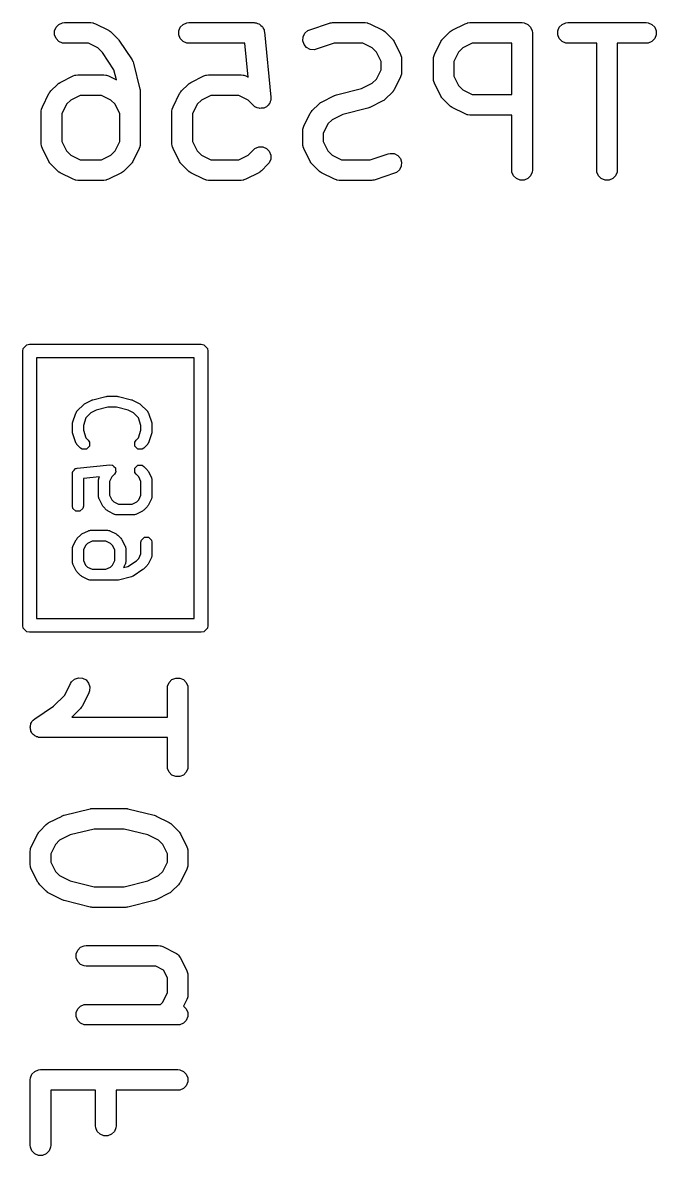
# Model space of a CAD drawing. Extents: x 2.01 to 5.6, y -4.28 to -1.65.
# Drawn here: x 4.127 to 4.3088, y -2.5301 to -2.2049 of the extents above; entities that cross this region are included whole.
import ezdxf

# ---------------------------------------------------------------- set-up
doc = ezdxf.new("R2010")
doc.units = 0
doc.header["$MEASUREMENT"] = 0
doc.layers.add('BLACK', color=7, linetype='CONTINUOUS')

msp = doc.modelspace()

# ---------------------------------------------------------------- linework, layer by layer
at = {"layer": 'BLACK', "linetype": 'CONTINUOUS'}
for p, q in [((4.13612, -2.20729), (4.13656, -2.20623)), ((4.13612, -2.20844), (4.13612, -2.20729)), ((4.13656, -2.20623), (4.13737, -2.20541)), ((4.13737, -2.20541), (4.13844, -2.20497)), ((4.13844, -2.20497), (4.13901, -2.20491)), ((4.13901, -2.20491), (4.14651, -2.20491)), ((4.14651, -2.20491), (4.14709, -2.20497)), ((4.14709, -2.20497), (4.14719, -2.20501)), ((4.14719, -2.20501), (4.14729, -2.20502)), ((4.14729, -2.20502), (4.14783, -2.20523)), ((4.14783, -2.20523), (4.15158, -2.2071)), ((4.15158, -2.2071), (4.15183, -2.20726)), ((4.15183, -2.20726), (4.1519, -2.20729)), ((4.1519, -2.20729), (4.15198, -2.20735)), ((4.15198, -2.20735), (4.15207, -2.20741)), ((4.15207, -2.20741), (4.15212, -2.20747)), ((4.15212, -2.20747), (4.15235, -2.20765)), ((4.15235, -2.20765), (4.15423, -2.20953)), ((4.17174, -2.20729), (4.17218, -2.20623)), ((4.17174, -2.20844), (4.17174, -2.20729)), ((4.17218, -2.20623), (4.17299, -2.20541)), ((4.17299, -2.20541), (4.17406, -2.20497)), ((4.17406, -2.20497), (4.17463, -2.20491)), ((4.17463, -2.20491), (4.19338, -2.20491)), ((4.19338, -2.20491), (4.1936, -2.20494)), ((4.1936, -2.20494), (4.19367, -2.20493)), ((4.19367, -2.20493), (4.19374, -2.20495)), ((4.19374, -2.20495), (4.19396, -2.20497)), ((4.19396, -2.20497), (4.19436, -2.20514)), ((4.19436, -2.20514), (4.19477, -2.20526)), ((4.19477, -2.20526), (4.19489, -2.20535)), ((4.19489, -2.20535), (4.19502, -2.20541)), ((4.19502, -2.20541), (4.19533, -2.20572)), ((4.19533, -2.20572), (4.19566, -2.20599)), ((4.19566, -2.20599), (4.19573, -2.20612)), ((4.19573, -2.20612), (4.19584, -2.20623)), ((4.19584, -2.20623), (4.196, -2.20663)), ((4.196, -2.20663), (4.19621, -2.20701)), ((4.19621, -2.20701), (4.19625, -2.20722)), ((4.19625, -2.20722), (4.19628, -2.20729)), ((4.19628, -2.20729), (4.19628, -2.20736)), ((4.19628, -2.20736), (4.19632, -2.20757)), ((4.19632, -2.20757), (4.19819, -2.22632)), ((4.20792, -2.20793), (4.20879, -2.20718)), ((4.20879, -2.20718), (4.20932, -2.20694)), ((4.20932, -2.20694), (4.21495, -2.20507)), ((4.21495, -2.20507), (4.21523, -2.205)), ((4.21523, -2.205), (4.2153, -2.20497)), ((4.2153, -2.20497), (4.21541, -2.20496)), ((4.21541, -2.20496), (4.21551, -2.20494)), ((4.21551, -2.20494), (4.21559, -2.20494)), ((4.21559, -2.20494), (4.21588, -2.20491)), ((4.21588, -2.20491), (4.22525, -2.20491)), ((4.22525, -2.20491), (4.22583, -2.20497)), ((4.22583, -2.20497), (4.22593, -2.20501)), ((4.22593, -2.20501), (4.22603, -2.20502)), ((4.22603, -2.20502), (4.22657, -2.20523)), ((4.22657, -2.20523), (4.23032, -2.2071)), ((4.23032, -2.2071), (4.23057, -2.20726)), ((4.23057, -2.20726), (4.23064, -2.20729)), ((4.23064, -2.20729), (4.23072, -2.20735)), ((4.23072, -2.20735), (4.23081, -2.20741)), ((4.23081, -2.20741), (4.23086, -2.20747)), ((4.23086, -2.20747), (4.23109, -2.20765)), ((4.23109, -2.20765), (4.23297, -2.20953)), ((4.24754, -2.20953), (4.24941, -2.20765)), ((4.24941, -2.20765), (4.24964, -2.20747)), ((4.24964, -2.20747), (4.24969, -2.20741)), ((4.24969, -2.20741), (4.24978, -2.20735)), ((4.24978, -2.20735), (4.24986, -2.20729)), ((4.24986, -2.20729), (4.24993, -2.20726)), ((4.24993, -2.20726), (4.25018, -2.2071)), ((4.25018, -2.2071), (4.25393, -2.20523)), ((4.25393, -2.20523), (4.25447, -2.20502)), ((4.25447, -2.20502), (4.25458, -2.20501)), ((4.25458, -2.20501), (4.25467, -2.20497)), ((4.25467, -2.20497), (4.25525, -2.20491)), ((4.25525, -2.20491), (4.27025, -2.20491)), ((4.27025, -2.20491), (4.27082, -2.20497)), ((4.27082, -2.20497), (4.27189, -2.20541)), ((4.27189, -2.20541), (4.2727, -2.20623)), ((4.2727, -2.20623), (4.27314, -2.20729)), ((4.27314, -2.20729), (4.2732, -2.20787)), ((4.2732, -2.20787), (4.2732, -2.24724)), ((4.28047, -2.20729), (4.28092, -2.20623)), ((4.28047, -2.20844), (4.28047, -2.20729)), ((4.28092, -2.20623), (4.28173, -2.20541)), ((4.28173, -2.20541), (4.28279, -2.20497)), ((4.28279, -2.20497), (4.28337, -2.20491)), ((4.28337, -2.20491), (4.30587, -2.20491)), ((4.30587, -2.20491), (4.30644, -2.20497)), ((4.30644, -2.20497), (4.30751, -2.20541)), ((4.30751, -2.20541), (4.30832, -2.20623)), ((4.30832, -2.20623), (4.30876, -2.20729)), ((4.30876, -2.20729), (4.30876, -2.20844)), ((4.13656, -2.20951), (4.13612, -2.20844)), ((4.13737, -2.21032), (4.13656, -2.20951)), ((4.13844, -2.21076), (4.13737, -2.21032)), ((4.13901, -2.21082), (4.13844, -2.21076)), ((4.14582, -2.21082), (4.13901, -2.21082)), ((4.14851, -2.21217), (4.14582, -2.21082)), ((4.15423, -2.20953), (4.15423, -2.20953)), ((4.15423, -2.20953), (4.15423, -2.20953)), ((4.15423, -2.20953), (4.15442, -2.20976)), ((4.15442, -2.20976), (4.15459, -2.20998)), ((4.15459, -2.20998), (4.15459, -2.20998)), ((4.15459, -2.20998), (4.15459, -2.20998)), ((4.15459, -2.20998), (4.15834, -2.2156)), ((4.17218, -2.20951), (4.17174, -2.20844)), ((4.17299, -2.21032), (4.17218, -2.20951)), ((4.17406, -2.21076), (4.17299, -2.21032)), ((4.17463, -2.21082), (4.17406, -2.21076)), ((4.19071, -2.21082), (4.17463, -2.21082)), ((4.19169, -2.22059), (4.19071, -2.21082)), ((4.20733, -2.21011), (4.20741, -2.20896)), ((4.20769, -2.2112), (4.20733, -2.21011)), ((4.20741, -2.20896), (4.20792, -2.20793)), ((4.21636, -2.21082), (4.21119, -2.21254)), ((4.22456, -2.21082), (4.21636, -2.21082)), ((4.22725, -2.21217), (4.22456, -2.21082)), ((4.23297, -2.20953), (4.23315, -2.20975)), ((4.23315, -2.20975), (4.23321, -2.20981)), ((4.23321, -2.20981), (4.23327, -2.20989)), ((4.23327, -2.20989), (4.23333, -2.20998)), ((4.23333, -2.20998), (4.23336, -2.21005)), ((4.23336, -2.21005), (4.23352, -2.2103)), ((4.23352, -2.2103), (4.23539, -2.21405)), ((4.24511, -2.21405), (4.24698, -2.2103)), ((4.24698, -2.2103), (4.24714, -2.21005)), ((4.24714, -2.21005), (4.24717, -2.20998)), ((4.24717, -2.20998), (4.24724, -2.20989)), ((4.24724, -2.20989), (4.24729, -2.20981)), ((4.24729, -2.20981), (4.24735, -2.20975)), ((4.24735, -2.20975), (4.24754, -2.20953)), ((4.25595, -2.21082), (4.25325, -2.21217)), ((4.26729, -2.21082), (4.25595, -2.21082)), ((4.26729, -2.22554), (4.26729, -2.21082)), ((4.28092, -2.20951), (4.28047, -2.20844)), ((4.28173, -2.21032), (4.28092, -2.20951)), ((4.28279, -2.21076), (4.28173, -2.21032)), ((4.28337, -2.21082), (4.28279, -2.21076)), ((4.29167, -2.21082), (4.28337, -2.21082)), ((4.29167, -2.24724), (4.29167, -2.21082)), ((4.30587, -2.21082), (4.29757, -2.21082)), ((4.29757, -2.21082), (4.29757, -2.24724)), ((4.30644, -2.21076), (4.30587, -2.21082)), ((4.30751, -2.21032), (4.30644, -2.21076)), ((4.30832, -2.20951), (4.30751, -2.21032)), ((4.30876, -2.20844), (4.30832, -2.20951)), ((4.14984, -2.2135), (4.14851, -2.21217)), ((4.15315, -2.21845), (4.14984, -2.2135)), ((4.20844, -2.21207), (4.20769, -2.2112)), ((4.20948, -2.21259), (4.20844, -2.21207)), ((4.21062, -2.21267), (4.20948, -2.21259)), ((4.21119, -2.21254), (4.21062, -2.21267)), ((4.22845, -2.21337), (4.22725, -2.21217)), ((4.2298, -2.21606), (4.22845, -2.21337)), ((4.23539, -2.21405), (4.2356, -2.21459)), ((4.2449, -2.21459), (4.24511, -2.21405)), ((4.25205, -2.21337), (4.2507, -2.21606)), ((4.25325, -2.21217), (4.25205, -2.21337)), ((4.15834, -2.2156), (4.15851, -2.21592)), ((4.15851, -2.21592), (4.15856, -2.21598)), ((4.15856, -2.21598), (4.15858, -2.21605)), ((4.15858, -2.21605), (4.15862, -2.21611)), ((4.15862, -2.21611), (4.15863, -2.21619)), ((4.15863, -2.21619), (4.15875, -2.21652)), ((4.15875, -2.21652), (4.16063, -2.22402)), ((4.2298, -2.21842), (4.2298, -2.21606)), ((4.2356, -2.21459), (4.23561, -2.21469)), ((4.23561, -2.21469), (4.23565, -2.21479)), ((4.23565, -2.21479), (4.2357, -2.21537)), ((4.2357, -2.21537), (4.2357, -2.21912)), ((4.2448, -2.21537), (4.24485, -2.21479)), ((4.2448, -2.22099), (4.2448, -2.21537)), ((4.24485, -2.21479), (4.24489, -2.21469)), ((4.24489, -2.21469), (4.2449, -2.21459)), ((4.2507, -2.21606), (4.2507, -2.22029)), ((4.13769, -2.2221), (4.14144, -2.22022)), ((4.14144, -2.22022), (4.14198, -2.22002)), ((4.14198, -2.22002), (4.14209, -2.22001)), ((4.14209, -2.22001), (4.14219, -2.21997)), ((4.14219, -2.21997), (4.14276, -2.21991)), ((4.14276, -2.21991), (4.15026, -2.21991)), ((4.15026, -2.21991), (4.15084, -2.21997)), ((4.15084, -2.21997), (4.15094, -2.22001)), ((4.15094, -2.22001), (4.15104, -2.22002)), ((4.15104, -2.22002), (4.15158, -2.22022)), ((4.15158, -2.22022), (4.15388, -2.22137)), ((4.15388, -2.22137), (4.15315, -2.21845)), ((4.17519, -2.2221), (4.17894, -2.22022)), ((4.17894, -2.22022), (4.17948, -2.22002)), ((4.17948, -2.22002), (4.17958, -2.22001)), ((4.17958, -2.22001), (4.17968, -2.21997)), ((4.17968, -2.21997), (4.18026, -2.21991)), ((4.18026, -2.21991), (4.18963, -2.21991)), ((4.18963, -2.21991), (4.19021, -2.21997)), ((4.19021, -2.21997), (4.19031, -2.22001)), ((4.19031, -2.22001), (4.19041, -2.22002)), ((4.19041, -2.22002), (4.19095, -2.22022)), ((4.19095, -2.22022), (4.19169, -2.22059)), ((4.22845, -2.22112), (4.2298, -2.21842)), ((4.23539, -2.22044), (4.23352, -2.22419)), ((4.2356, -2.2199), (4.23539, -2.22044)), ((4.23561, -2.21979), (4.2356, -2.2199)), ((4.23565, -2.21969), (4.23561, -2.21979)), ((4.2357, -2.21912), (4.23565, -2.21969)), ((4.2507, -2.22029), (4.25205, -2.22299)), ((4.13505, -2.22453), (4.13693, -2.22265)), ((4.13693, -2.22265), (4.13715, -2.22247)), ((4.13715, -2.22247), (4.1372, -2.22241)), ((4.1372, -2.22241), (4.13729, -2.22235)), ((4.13729, -2.22235), (4.13737, -2.22228)), ((4.13737, -2.22228), (4.13745, -2.22225)), ((4.13745, -2.22225), (4.13769, -2.2221)), ((4.16063, -2.22402), (4.16064, -2.22412)), ((4.16064, -2.22412), (4.16066, -2.22416)), ((4.17255, -2.22453), (4.17442, -2.22265)), ((4.17442, -2.22265), (4.17465, -2.22247)), ((4.17465, -2.22247), (4.1747, -2.22241)), ((4.1747, -2.22241), (4.17479, -2.22235)), ((4.17479, -2.22235), (4.17487, -2.22228)), ((4.17487, -2.22228), (4.17494, -2.22225)), ((4.17494, -2.22225), (4.17519, -2.2221)), ((4.21704, -2.22562), (4.22422, -2.22383)), ((4.22422, -2.22383), (4.22725, -2.22231)), ((4.22725, -2.22231), (4.22845, -2.22112)), ((4.24485, -2.22157), (4.2448, -2.22099)), ((4.24489, -2.22166), (4.24485, -2.22157)), ((4.2449, -2.22177), (4.24489, -2.22166)), ((4.24511, -2.22231), (4.2449, -2.22177)), ((4.24698, -2.22606), (4.24511, -2.22231)), ((4.25205, -2.22299), (4.25325, -2.22419)), ((4.13262, -2.22904), (4.1345, -2.22529)), ((4.1345, -2.22529), (4.13465, -2.22505)), ((4.13465, -2.22505), (4.13468, -2.22497)), ((4.13468, -2.22497), (4.13475, -2.22489)), ((4.13475, -2.22489), (4.13481, -2.2248)), ((4.13481, -2.2248), (4.13487, -2.22475)), ((4.13487, -2.22475), (4.13505, -2.22453)), ((4.14076, -2.22717), (4.13957, -2.22836)), ((4.14346, -2.22582), (4.14076, -2.22717)), ((4.14957, -2.22582), (4.14346, -2.22582)), ((4.15226, -2.22717), (4.14957, -2.22582)), ((4.15346, -2.22836), (4.15226, -2.22717)), ((4.16066, -2.22416), (4.16068, -2.22438)), ((4.16068, -2.22438), (4.16071, -2.2246)), ((4.16071, -2.2246), (4.1607, -2.22464)), ((4.1607, -2.22464), (4.16071, -2.22474)), ((4.16071, -2.22474), (4.16071, -2.23974)), ((4.17012, -2.22904), (4.17199, -2.22529)), ((4.17199, -2.22529), (4.17215, -2.22505)), ((4.17215, -2.22505), (4.17218, -2.22497)), ((4.17218, -2.22497), (4.17225, -2.22489)), ((4.17225, -2.22489), (4.1723, -2.2248)), ((4.1723, -2.2248), (4.17236, -2.22475)), ((4.17236, -2.22475), (4.17255, -2.22453)), ((4.17826, -2.22717), (4.17706, -2.22836)), ((4.18096, -2.22582), (4.17826, -2.22717)), ((4.18894, -2.22582), (4.18096, -2.22582)), ((4.19163, -2.22717), (4.18894, -2.22582)), ((4.19317, -2.2287), (4.19163, -2.22717)), ((4.19815, -2.22719), (4.19799, -2.22759)), ((4.1982, -2.2269), (4.19815, -2.22704)), ((4.19815, -2.22704), (4.19815, -2.22719)), ((4.19819, -2.22632), (4.1982, -2.2269)), ((4.21268, -2.22772), (4.21643, -2.22585)), ((4.21643, -2.22585), (4.21648, -2.22583)), ((4.21648, -2.22583), (4.21649, -2.22582)), ((4.21649, -2.22582), (4.21673, -2.22573)), ((4.21673, -2.22573), (4.21697, -2.22564)), ((4.21697, -2.22564), (4.217, -2.22564)), ((4.217, -2.22564), (4.21704, -2.22562)), ((4.23032, -2.22738), (4.22657, -2.22926)), ((4.23057, -2.22722), (4.23032, -2.22738)), ((4.23064, -2.22719), (4.23057, -2.22722)), ((4.23072, -2.22713), (4.23064, -2.22719)), ((4.23081, -2.22707), (4.23072, -2.22713)), ((4.23086, -2.22701), (4.23081, -2.22707)), ((4.23109, -2.22683), (4.23086, -2.22701)), ((4.23297, -2.22495), (4.23109, -2.22683)), ((4.23315, -2.22473), (4.23297, -2.22495)), ((4.23321, -2.22468), (4.23315, -2.22473)), ((4.23327, -2.22459), (4.23321, -2.22468)), ((4.23333, -2.22451), (4.23327, -2.22459)), ((4.23336, -2.22443), (4.23333, -2.22451)), ((4.23352, -2.22419), (4.23336, -2.22443)), ((4.24714, -2.22631), (4.24698, -2.22606)), ((4.24717, -2.22638), (4.24714, -2.22631)), ((4.24724, -2.22646), (4.24717, -2.22638)), ((4.24729, -2.22655), (4.24724, -2.22646)), ((4.24735, -2.2266), (4.24729, -2.22655)), ((4.24754, -2.22683), (4.24735, -2.2266)), ((4.24941, -2.2287), (4.24754, -2.22683)), ((4.25325, -2.22419), (4.25595, -2.22554)), ((4.25595, -2.22554), (4.26729, -2.22554)), ((4.13231, -2.23036), (4.13237, -2.22979)), ((4.13231, -2.23974), (4.13231, -2.23036)), ((4.13237, -2.22979), (4.13241, -2.22969)), ((4.13241, -2.22969), (4.13242, -2.22958)), ((4.13242, -2.22958), (4.13262, -2.22904)), ((4.13957, -2.22836), (4.13822, -2.23106)), ((4.15481, -2.23106), (4.15346, -2.22836)), ((4.16981, -2.23036), (4.16986, -2.22979)), ((4.16981, -2.23974), (4.16981, -2.23036)), ((4.16986, -2.22979), (4.1699, -2.22969)), ((4.1699, -2.22969), (4.16991, -2.22958)), ((4.16991, -2.22958), (4.17012, -2.22904)), ((4.17706, -2.22836), (4.17571, -2.23106)), ((4.19362, -2.22907), (4.19317, -2.2287)), ((4.19375, -2.22913), (4.19362, -2.22907)), ((4.19387, -2.22922), (4.19375, -2.22913)), ((4.19428, -2.22935), (4.19387, -2.22922)), ((4.19468, -2.22951), (4.19428, -2.22935)), ((4.19483, -2.22951), (4.19468, -2.22951)), ((4.19497, -2.22955), (4.19483, -2.22951)), ((4.1954, -2.22951), (4.19497, -2.22955)), ((4.19583, -2.22951), (4.1954, -2.22951)), ((4.19597, -2.22945), (4.19583, -2.22951)), ((4.19612, -2.22944), (4.19597, -2.22945)), ((4.1965, -2.22923), (4.19612, -2.22944)), ((4.1969, -2.22907), (4.1965, -2.22923)), ((4.197, -2.22896), (4.1969, -2.22907)), ((4.19713, -2.22889), (4.197, -2.22896)), ((4.19741, -2.22856), (4.19713, -2.22889)), ((4.19771, -2.22825), (4.19741, -2.22856)), ((4.19777, -2.22812), (4.19771, -2.22825)), ((4.19786, -2.228), (4.19777, -2.22812)), ((4.19799, -2.22759), (4.19786, -2.228)), ((4.20964, -2.23067), (4.20967, -2.2306)), ((4.20967, -2.2306), (4.20974, -2.23052)), ((4.20974, -2.23052), (4.2098, -2.23043)), ((4.2098, -2.23043), (4.20986, -2.23038)), ((4.20986, -2.23038), (4.21004, -2.23015)), ((4.21004, -2.23015), (4.21192, -2.22828)), ((4.21192, -2.22828), (4.21214, -2.22809)), ((4.21214, -2.22809), (4.21219, -2.22803)), ((4.21219, -2.22803), (4.21228, -2.22798)), ((4.21228, -2.22798), (4.21236, -2.22791)), ((4.21236, -2.22791), (4.21244, -2.22788)), ((4.21244, -2.22788), (4.21268, -2.22772)), ((4.22597, -2.22948), (4.21878, -2.23128)), ((4.22601, -2.22946), (4.22597, -2.22948)), ((4.22603, -2.22946), (4.22601, -2.22946)), ((4.22627, -2.22937), (4.22603, -2.22946)), ((4.22651, -2.22928), (4.22627, -2.22937)), ((4.22653, -2.22927), (4.22651, -2.22928)), ((4.22657, -2.22926), (4.22653, -2.22927)), ((4.24964, -2.22889), (4.24941, -2.2287)), ((4.24969, -2.22895), (4.24964, -2.22889)), ((4.24978, -2.229), (4.24969, -2.22895)), ((4.24986, -2.22907), (4.24978, -2.229)), ((4.24993, -2.2291), (4.24986, -2.22907)), ((4.25018, -2.22926), (4.24993, -2.2291)), ((4.25393, -2.23113), (4.25018, -2.22926)), ((4.13822, -2.23106), (4.13822, -2.23904)), ((4.15481, -2.23904), (4.15481, -2.23106)), ((4.17571, -2.23106), (4.17571, -2.23904)), ((4.20761, -2.23467), (4.20949, -2.23092)), ((4.20949, -2.23092), (4.20964, -2.23067)), ((4.21575, -2.23279), (4.21456, -2.23399)), ((4.21878, -2.23128), (4.21575, -2.23279)), ((4.25447, -2.23134), (4.25393, -2.23113)), ((4.25458, -2.23134), (4.25447, -2.23134)), ((4.25467, -2.23139), (4.25458, -2.23134)), ((4.25525, -2.23144), (4.25467, -2.23139)), ((4.26729, -2.23144), (4.25525, -2.23144)), ((4.26729, -2.24724), (4.26729, -2.23144)), ((4.2073, -2.23599), (4.20736, -2.23541)), ((4.2073, -2.23974), (4.2073, -2.23599)), ((4.20736, -2.23541), (4.2074, -2.23531)), ((4.2074, -2.23531), (4.20741, -2.23521)), ((4.20741, -2.23521), (4.20761, -2.23467)), ((4.21456, -2.23399), (4.21321, -2.23669)), ((4.21321, -2.23669), (4.21321, -2.23904)), ((4.13237, -2.24031), (4.13231, -2.23974)), ((4.13241, -2.24041), (4.13237, -2.24031)), ((4.13822, -2.23904), (4.13957, -2.24174)), ((4.15346, -2.24174), (4.15481, -2.23904)), ((4.16066, -2.24031), (4.16062, -2.24041)), ((4.16071, -2.23974), (4.16066, -2.24031)), ((4.16986, -2.24031), (4.16981, -2.23974)), ((4.1699, -2.24041), (4.16986, -2.24031)), ((4.17571, -2.23904), (4.17706, -2.24174)), ((4.20736, -2.24031), (4.2073, -2.23974)), ((4.2074, -2.24041), (4.20736, -2.24031)), ((4.21321, -2.23904), (4.21456, -2.24174)), ((4.13242, -2.24052), (4.13241, -2.24041)), ((4.13262, -2.24106), (4.13242, -2.24052)), ((4.1345, -2.24481), (4.13262, -2.24106)), ((4.13957, -2.24174), (4.14076, -2.24294)), ((4.14076, -2.24294), (4.14346, -2.24428)), ((4.14957, -2.24428), (4.15226, -2.24294)), ((4.15226, -2.24294), (4.15346, -2.24174)), ((4.1604, -2.24106), (4.15853, -2.24481)), ((4.16061, -2.24052), (4.1604, -2.24106)), ((4.16062, -2.24041), (4.16061, -2.24052)), ((4.16991, -2.24052), (4.1699, -2.24041)), ((4.17012, -2.24106), (4.16991, -2.24052)), ((4.17199, -2.24481), (4.17012, -2.24106)), ((4.17706, -2.24174), (4.17826, -2.24294)), ((4.17826, -2.24294), (4.18096, -2.24428)), ((4.18894, -2.24428), (4.19163, -2.24294)), ((4.19163, -2.24294), (4.19317, -2.2414)), ((4.19317, -2.2414), (4.19362, -2.24103)), ((4.19362, -2.24103), (4.19468, -2.24059)), ((4.19468, -2.24059), (4.19583, -2.24059)), ((4.19583, -2.24059), (4.1969, -2.24103)), ((4.1969, -2.24103), (4.19771, -2.24185)), ((4.19771, -2.24185), (4.19815, -2.24291)), ((4.19815, -2.24291), (4.19815, -2.24406)), ((4.20741, -2.24052), (4.2074, -2.24041)), ((4.20761, -2.24106), (4.20741, -2.24052)), ((4.20949, -2.24481), (4.20761, -2.24106)), ((4.21456, -2.24174), (4.21575, -2.24294)), ((4.21575, -2.24294), (4.21845, -2.24428)), ((4.22665, -2.24428), (4.23182, -2.24256)), ((4.23182, -2.24256), (4.23238, -2.24243)), ((4.23238, -2.24243), (4.23353, -2.24251)), ((4.23353, -2.24251), (4.23456, -2.24303)), ((4.23456, -2.24303), (4.23532, -2.2439)), ((4.13465, -2.24506), (4.1345, -2.24481)), ((4.13468, -2.24513), (4.13465, -2.24506)), ((4.13475, -2.24521), (4.13468, -2.24513)), ((4.13481, -2.2453), (4.13475, -2.24521)), ((4.13487, -2.24535), (4.13481, -2.2453)), ((4.13505, -2.24558), (4.13487, -2.24535)), ((4.13693, -2.24745), (4.13505, -2.24558)), ((4.14346, -2.24428), (4.14957, -2.24428)), ((4.15797, -2.24558), (4.1561, -2.24745)), ((4.15816, -2.24535), (4.15797, -2.24558)), ((4.15822, -2.2453), (4.15816, -2.24535)), ((4.15828, -2.24521), (4.15822, -2.2453)), ((4.15834, -2.24513), (4.15828, -2.24521)), ((4.15837, -2.24506), (4.15834, -2.24513)), ((4.15853, -2.24481), (4.15837, -2.24506)), ((4.17215, -2.24506), (4.17199, -2.24481)), ((4.17218, -2.24513), (4.17215, -2.24506)), ((4.17225, -2.24521), (4.17218, -2.24513)), ((4.1723, -2.2453), (4.17225, -2.24521)), ((4.17236, -2.24535), (4.1723, -2.2453)), ((4.17255, -2.24558), (4.17236, -2.24535)), ((4.17442, -2.24745), (4.17255, -2.24558)), ((4.18096, -2.24428), (4.18894, -2.24428)), ((4.19734, -2.24558), (4.19547, -2.24745)), ((4.19771, -2.24513), (4.19734, -2.24558)), ((4.19815, -2.24406), (4.19771, -2.24513)), ((4.20964, -2.24506), (4.20949, -2.24481)), ((4.20967, -2.24513), (4.20964, -2.24506)), ((4.20974, -2.24521), (4.20967, -2.24513)), ((4.2098, -2.2453), (4.20974, -2.24521)), ((4.20986, -2.24535), (4.2098, -2.2453)), ((4.21004, -2.24558), (4.20986, -2.24535)), ((4.21192, -2.24745), (4.21004, -2.24558)), ((4.21845, -2.24428), (4.22665, -2.24428)), ((4.2356, -2.24614), (4.23508, -2.24717)), ((4.23532, -2.2439), (4.23568, -2.24499)), ((4.23568, -2.24499), (4.2356, -2.24614)), ((4.13715, -2.24764), (4.13693, -2.24745)), ((4.1372, -2.24769), (4.13715, -2.24764)), ((4.13729, -2.24775), (4.1372, -2.24769)), ((4.13737, -2.24782), (4.13729, -2.24775)), ((4.13745, -2.24785), (4.13737, -2.24782)), ((4.13769, -2.248), (4.13745, -2.24785)), ((4.14144, -2.24988), (4.13769, -2.248)), ((4.14198, -2.25008), (4.14144, -2.24988)), ((4.14209, -2.25009), (4.14198, -2.25008)), ((4.14219, -2.25013), (4.14209, -2.25009)), ((4.14276, -2.25019), (4.14219, -2.25013)), ((4.15084, -2.25013), (4.15026, -2.25019)), ((4.15094, -2.25009), (4.15084, -2.25013)), ((4.15104, -2.25008), (4.15094, -2.25009)), ((4.15158, -2.24988), (4.15104, -2.25008)), ((4.15533, -2.248), (4.15158, -2.24988)), ((4.15558, -2.24785), (4.15533, -2.248)), ((4.15565, -2.24782), (4.15558, -2.24785)), ((4.15573, -2.24775), (4.15565, -2.24782)), ((4.15582, -2.24769), (4.15573, -2.24775)), ((4.15587, -2.24764), (4.15582, -2.24769)), ((4.1561, -2.24745), (4.15587, -2.24764)), ((4.17465, -2.24764), (4.17442, -2.24745)), ((4.1747, -2.24769), (4.17465, -2.24764)), ((4.17479, -2.24775), (4.1747, -2.24769)), ((4.17487, -2.24782), (4.17479, -2.24775)), ((4.17494, -2.24785), (4.17487, -2.24782)), ((4.17519, -2.248), (4.17494, -2.24785)), ((4.17894, -2.24988), (4.17519, -2.248)), ((4.17948, -2.25008), (4.17894, -2.24988)), ((4.17958, -2.25009), (4.17948, -2.25008)), ((4.17968, -2.25013), (4.17958, -2.25009)), ((4.18026, -2.25019), (4.17968, -2.25013)), ((4.19021, -2.25013), (4.18963, -2.25019)), ((4.19031, -2.25009), (4.19021, -2.25013)), ((4.19041, -2.25008), (4.19031, -2.25009)), ((4.19095, -2.24988), (4.19041, -2.25008)), ((4.1947, -2.248), (4.19095, -2.24988)), ((4.19495, -2.24785), (4.1947, -2.248)), ((4.19502, -2.24782), (4.19495, -2.24785)), ((4.1951, -2.24775), (4.19502, -2.24782)), ((4.19519, -2.24769), (4.1951, -2.24775)), ((4.19524, -2.24764), (4.19519, -2.24769)), ((4.19547, -2.24745), (4.19524, -2.24764)), ((4.21214, -2.24764), (4.21192, -2.24745)), ((4.21219, -2.24769), (4.21214, -2.24764)), ((4.21228, -2.24775), (4.21219, -2.24769)), ((4.21236, -2.24782), (4.21228, -2.24775)), ((4.21244, -2.24785), (4.21236, -2.24782)), ((4.21268, -2.248), (4.21244, -2.24785)), ((4.21643, -2.24988), (4.21268, -2.248)), ((4.21697, -2.25008), (4.21643, -2.24988)), ((4.21708, -2.25009), (4.21697, -2.25008)), ((4.21718, -2.25013), (4.21708, -2.25009)), ((4.21775, -2.25019), (4.21718, -2.25013)), ((4.2276, -2.25014), (4.2275, -2.25017)), ((4.2277, -2.25013), (4.2276, -2.25014)), ((4.22778, -2.2501), (4.2277, -2.25013)), ((4.22806, -2.25004), (4.22778, -2.2501)), ((4.23369, -2.24816), (4.22806, -2.25004)), ((4.23421, -2.24793), (4.23369, -2.24816)), ((4.23508, -2.24717), (4.23421, -2.24793)), ((4.26735, -2.24781), (4.26729, -2.24724)), ((4.26779, -2.24888), (4.26735, -2.24781)), ((4.26861, -2.24969), (4.26779, -2.24888)), ((4.26967, -2.25013), (4.26861, -2.24969)), ((4.27082, -2.25013), (4.26967, -2.25013)), ((4.27189, -2.24969), (4.27082, -2.25013)), ((4.2727, -2.24888), (4.27189, -2.24969)), ((4.27314, -2.24781), (4.2727, -2.24888)), ((4.2732, -2.24724), (4.27314, -2.24781)), ((4.29172, -2.24781), (4.29167, -2.24724)), ((4.29216, -2.24888), (4.29172, -2.24781)), ((4.29298, -2.24969), (4.29216, -2.24888)), ((4.29404, -2.25013), (4.29298, -2.24969)), ((4.2952, -2.25013), (4.29404, -2.25013)), ((4.29626, -2.24969), (4.2952, -2.25013)), ((4.29707, -2.24888), (4.29626, -2.24969)), ((4.29752, -2.24781), (4.29707, -2.24888)), ((4.29757, -2.24724), (4.29752, -2.24781)), ((4.15026, -2.25019), (4.14276, -2.25019)), ((4.18963, -2.25019), (4.18026, -2.25019)), ((4.22713, -2.25019), (4.21775, -2.25019)), ((4.22742, -2.25016), (4.22713, -2.25019)), ((4.2275, -2.25017), (4.22742, -2.25016)), ((4.12697, -2.29921), (4.12712, -2.29846)), ((4.12712, -2.29846), (4.12818, -2.29739)), ((4.12818, -2.29739), (4.12894, -2.29724)), ((4.12894, -2.29724), (4.17815, -2.29724)), ((4.17815, -2.29724), (4.1789, -2.29739)), ((4.1789, -2.29739), (4.17997, -2.29846)), ((4.17997, -2.29846), (4.18012, -2.29921)), ((4.12697, -2.37795), (4.12697, -2.29921)), ((4.13091, -2.30118), (4.13091, -2.37598)), ((4.17618, -2.30118), (4.13091, -2.30118)), ((4.17618, -2.37598), (4.17618, -2.30118)), ((4.18012, -2.29921), (4.18012, -2.37795)), ((4.14262, -2.31638), (4.1445, -2.3145)), ((4.1445, -2.3145), (4.14471, -2.31436)), ((4.14471, -2.31436), (4.14491, -2.31421)), ((4.14491, -2.31421), (4.14678, -2.31327)), ((4.14678, -2.31327), (4.14695, -2.31323)), ((4.14695, -2.31323), (4.14711, -2.31315)), ((4.14711, -2.31315), (4.15086, -2.31221)), ((4.15086, -2.31221), (4.15105, -2.3122)), ((4.15105, -2.3122), (4.15124, -2.31217)), ((4.15124, -2.31217), (4.15405, -2.31217)), ((4.15405, -2.31217), (4.15424, -2.3122)), ((4.15424, -2.3122), (4.15443, -2.31221)), ((4.15443, -2.31221), (4.15818, -2.31315)), ((4.15818, -2.31315), (4.15834, -2.31323)), ((4.15834, -2.31323), (4.1585, -2.31327)), ((4.1585, -2.31327), (4.16038, -2.31421)), ((4.16038, -2.31421), (4.16058, -2.31436)), ((4.16058, -2.31436), (4.16079, -2.3145)), ((4.16079, -2.3145), (4.16266, -2.31638)), ((4.14131, -2.31981), (4.14224, -2.31699)), ((4.14224, -2.31699), (4.14228, -2.31693)), ((4.14228, -2.31689), (4.14242, -2.31668)), ((4.14228, -2.31693), (4.14228, -2.31689)), ((4.14242, -2.31668), (4.14255, -2.31646)), ((4.14255, -2.31646), (4.14258, -2.31644)), ((4.14258, -2.31644), (4.14262, -2.31638)), ((4.14511, -2.31834), (4.14438, -2.32056)), ((4.14655, -2.31691), (4.14511, -2.31834)), ((4.14804, -2.31617), (4.14655, -2.31691)), ((4.15143, -2.31532), (4.14804, -2.31617)), ((4.15386, -2.31532), (4.15143, -2.31532)), ((4.15725, -2.31617), (4.15386, -2.31532)), ((4.15874, -2.31691), (4.15725, -2.31617)), ((4.16017, -2.31834), (4.15874, -2.31691)), ((4.16091, -2.32056), (4.16017, -2.31834)), ((4.16266, -2.31638), (4.16271, -2.31644)), ((4.16271, -2.31644), (4.16274, -2.31646)), ((4.16274, -2.31646), (4.16286, -2.31668)), ((4.16286, -2.31668), (4.163, -2.31689)), ((4.163, -2.31689), (4.163, -2.31693)), ((4.163, -2.31693), (4.16304, -2.31699)), ((4.16304, -2.31699), (4.16398, -2.31981)), ((4.14123, -2.3203), (4.14128, -2.32006)), ((4.14123, -2.32218), (4.14123, -2.3203)), ((4.14128, -2.32006), (4.14131, -2.31981)), ((4.14438, -2.32056), (4.14438, -2.32192)), ((4.16091, -2.32192), (4.16091, -2.32056)), ((4.16398, -2.31981), (4.16401, -2.32006)), ((4.16401, -2.32006), (4.16406, -2.3203)), ((4.16406, -2.3203), (4.16406, -2.32218)), ((4.14128, -2.32243), (4.14123, -2.32218)), ((4.14131, -2.32268), (4.14128, -2.32243)), ((4.14224, -2.32549), (4.14131, -2.32268)), ((4.14438, -2.32192), (4.14511, -2.32414)), ((4.14511, -2.32414), (4.14579, -2.32481)), ((4.14579, -2.32481), (4.14613, -2.32533)), ((4.15916, -2.32533), (4.1595, -2.32481)), ((4.1595, -2.32481), (4.16017, -2.32414)), ((4.16017, -2.32414), (4.16091, -2.32192)), ((4.16398, -2.32268), (4.16304, -2.32549)), ((4.16401, -2.32243), (4.16398, -2.32268)), ((4.16406, -2.32218), (4.16401, -2.32243)), ((4.14228, -2.32556), (4.14224, -2.32549)), ((4.14228, -2.32559), (4.14228, -2.32556)), ((4.14242, -2.3258), (4.14228, -2.32559)), ((4.14255, -2.32602), (4.14242, -2.3258)), ((4.14258, -2.32604), (4.14255, -2.32602)), ((4.14262, -2.3261), (4.14258, -2.32604)), ((4.14356, -2.32704), (4.14262, -2.3261)), ((4.14407, -2.32738), (4.14356, -2.32704)), ((4.14528, -2.32738), (4.14407, -2.32738)), ((4.14613, -2.32653), (4.14528, -2.32738)), ((4.14613, -2.32533), (4.14613, -2.32653)), ((4.15916, -2.32653), (4.15916, -2.32533)), ((4.16001, -2.32738), (4.15916, -2.32653)), ((4.16121, -2.32738), (4.16001, -2.32738)), ((4.16172, -2.32704), (4.16121, -2.32738)), ((4.16266, -2.3261), (4.16172, -2.32704)), ((4.16271, -2.32604), (4.16266, -2.3261)), ((4.16274, -2.32602), (4.16271, -2.32604)), ((4.16286, -2.3258), (4.16274, -2.32602)), ((4.163, -2.32559), (4.16286, -2.3258)), ((4.16304, -2.32549), (4.163, -2.32556)), ((4.163, -2.32556), (4.163, -2.32559)), ((4.14123, -2.33436), (4.1413, -2.33399)), ((4.14123, -2.34374), (4.14123, -2.33436)), ((4.14129, -2.33391), (4.14132, -2.33387)), ((4.1413, -2.33399), (4.14129, -2.33391)), ((4.14132, -2.33387), (4.14135, -2.33376)), ((4.14135, -2.33376), (4.14172, -2.33339)), ((4.14172, -2.33339), (4.14206, -2.33298)), ((4.14206, -2.33298), (4.14216, -2.33294)), ((4.14216, -2.33294), (4.1422, -2.33291)), ((4.1422, -2.33291), (4.14228, -2.33291)), ((4.14228, -2.33291), (4.14264, -2.3328)), ((4.14264, -2.3328), (4.15202, -2.33186)), ((4.15202, -2.33186), (4.15263, -2.33192)), ((4.15329, -2.33454), (4.15253, -2.3353)), ((4.15263, -2.33192), (4.15269, -2.33197)), ((4.15269, -2.33197), (4.15278, -2.33197)), ((4.15278, -2.33197), (4.15315, -2.33235)), ((4.15315, -2.33235), (4.15356, -2.33268)), ((4.15363, -2.33403), (4.15329, -2.33454)), ((4.15356, -2.33268), (4.15357, -2.33277)), ((4.15357, -2.33277), (4.15363, -2.33282)), ((4.15363, -2.33282), (4.15363, -2.33335)), ((4.15363, -2.33335), (4.15368, -2.33388)), ((4.15368, -2.33388), (4.15363, -2.33395)), ((4.15363, -2.33395), (4.15363, -2.33403)), ((4.15916, -2.33282), (4.16001, -2.33197)), ((4.15916, -2.33403), (4.15916, -2.33282)), ((4.1595, -2.33454), (4.15916, -2.33403)), ((4.16025, -2.3353), (4.1595, -2.33454)), ((4.16001, -2.33197), (4.16121, -2.33197)), ((4.16121, -2.33197), (4.16172, -2.33231)), ((4.16172, -2.33231), (4.16266, -2.33325)), ((4.16266, -2.33325), (4.1628, -2.33346)), ((4.1628, -2.33346), (4.16296, -2.33366)), ((4.16296, -2.33366), (4.16389, -2.33553)), ((4.149, -2.33533), (4.14438, -2.33579)), ((4.14438, -2.33579), (4.14438, -2.34374)), ((4.14873, -2.33613), (4.1488, -2.33588)), ((4.14874, -2.33616), (4.14873, -2.33613)), ((4.14873, -2.33624), (4.14874, -2.33616)), ((4.14873, -2.34093), (4.14873, -2.33624)), ((4.1488, -2.33588), (4.14885, -2.33564)), ((4.14885, -2.33564), (4.14887, -2.33561)), ((4.14887, -2.33561), (4.14889, -2.33553)), ((4.14889, -2.33553), (4.149, -2.33533)), ((4.15253, -2.3353), (4.15187, -2.33661)), ((4.15187, -2.33661), (4.15187, -2.34055)), ((4.16091, -2.33661), (4.16025, -2.3353)), ((4.16091, -2.34055), (4.16091, -2.33661)), ((4.16389, -2.33553), (4.16392, -2.33561)), ((4.16392, -2.33561), (4.16394, -2.33564)), ((4.16394, -2.33564), (4.16399, -2.33588)), ((4.16399, -2.33588), (4.16406, -2.33613)), ((4.16406, -2.33613), (4.16405, -2.33616)), ((4.16405, -2.33616), (4.16406, -2.33624)), ((4.16406, -2.33624), (4.16406, -2.34093)), ((4.14874, -2.341), (4.14873, -2.34093)), ((4.14873, -2.34104), (4.14874, -2.341)), ((4.1488, -2.34128), (4.14873, -2.34104)), ((4.15187, -2.34055), (4.15253, -2.34187)), ((4.16025, -2.34187), (4.16091, -2.34055)), ((4.16406, -2.34104), (4.16399, -2.34128)), ((4.16406, -2.34093), (4.16405, -2.341)), ((4.16405, -2.341), (4.16406, -2.34104)), ((4.14135, -2.34434), (4.14123, -2.34374)), ((4.1422, -2.34519), (4.14135, -2.34434)), ((4.14426, -2.34434), (4.1434, -2.34519)), ((4.14438, -2.34374), (4.14426, -2.34434)), ((4.14885, -2.34153), (4.1488, -2.34128)), ((4.14887, -2.34155), (4.14885, -2.34153)), ((4.14889, -2.34163), (4.14887, -2.34155)), ((4.14983, -2.34351), (4.14889, -2.34163)), ((4.14998, -2.3437), (4.14983, -2.34351)), ((4.15012, -2.34391), (4.14998, -2.3437)), ((4.15106, -2.34485), (4.15012, -2.34391)), ((4.15253, -2.34187), (4.15311, -2.34244)), ((4.15311, -2.34244), (4.15442, -2.3431)), ((4.15442, -2.3431), (4.15836, -2.3431)), ((4.15836, -2.3431), (4.15968, -2.34244)), ((4.15968, -2.34244), (4.16025, -2.34187)), ((4.16266, -2.34391), (4.16172, -2.34485)), ((4.1628, -2.3437), (4.16266, -2.34391)), ((4.16296, -2.34351), (4.1628, -2.3437)), ((4.16389, -2.34163), (4.16296, -2.34351)), ((4.16392, -2.34155), (4.16389, -2.34163)), ((4.16394, -2.34153), (4.16392, -2.34155)), ((4.16399, -2.34128), (4.16394, -2.34153)), ((4.1434, -2.34519), (4.1422, -2.34519)), ((4.15127, -2.34499), (4.15106, -2.34485)), ((4.15147, -2.34515), (4.15127, -2.34499)), ((4.15335, -2.34608), (4.15147, -2.34515)), ((4.15342, -2.34611), (4.15335, -2.34608)), ((4.15345, -2.34613), (4.15342, -2.34611)), ((4.15369, -2.34618), (4.15345, -2.34613)), ((4.15394, -2.34625), (4.15369, -2.34618)), ((4.15397, -2.34624), (4.15394, -2.34625)), ((4.15405, -2.34625), (4.15397, -2.34624)), ((4.15874, -2.34625), (4.15405, -2.34625)), ((4.15881, -2.34624), (4.15874, -2.34625)), ((4.15885, -2.34625), (4.15881, -2.34624)), ((4.15909, -2.34618), (4.15885, -2.34625)), ((4.15934, -2.34613), (4.15909, -2.34618)), ((4.15936, -2.34611), (4.15934, -2.34613)), ((4.15944, -2.34608), (4.15936, -2.34611)), ((4.16132, -2.34515), (4.15944, -2.34608)), ((4.16152, -2.34499), (4.16132, -2.34515)), ((4.16172, -2.34485), (4.16152, -2.34499)), ((4.14397, -2.3517), (4.14585, -2.35077)), ((4.14585, -2.35077), (4.14592, -2.35075)), ((4.14592, -2.35075), (4.14595, -2.35072)), ((4.14595, -2.35072), (4.1462, -2.35067)), ((4.1462, -2.35067), (4.14644, -2.3506)), ((4.14644, -2.3506), (4.14647, -2.35062)), ((4.14647, -2.35062), (4.14655, -2.3506)), ((4.14655, -2.3506), (4.15124, -2.3506)), ((4.15124, -2.3506), (4.15131, -2.35062)), ((4.15131, -2.35062), (4.15135, -2.3506)), ((4.15135, -2.3506), (4.15159, -2.35067)), ((4.15159, -2.35067), (4.15184, -2.35072)), ((4.15184, -2.35072), (4.15187, -2.35075)), ((4.15187, -2.35075), (4.15194, -2.35077)), ((4.15194, -2.35077), (4.15382, -2.3517)), ((4.14139, -2.35522), (4.14233, -2.35335)), ((4.14233, -2.35335), (4.14248, -2.35315)), ((4.14248, -2.35315), (4.14262, -2.35294)), ((4.14262, -2.35294), (4.14356, -2.352)), ((4.14356, -2.352), (4.14377, -2.35186)), ((4.14377, -2.35186), (4.14397, -2.3517)), ((4.14692, -2.35375), (4.14561, -2.35441)), ((4.15087, -2.35375), (4.14692, -2.35375)), ((4.15218, -2.35441), (4.15087, -2.35375)), ((4.15382, -2.3517), (4.15402, -2.35186)), ((4.15402, -2.35186), (4.15423, -2.352)), ((4.15423, -2.352), (4.15516, -2.35294)), ((4.15516, -2.35294), (4.1553, -2.35315)), ((4.1553, -2.35315), (4.15546, -2.35335)), ((4.15546, -2.35335), (4.1564, -2.35522)), ((4.16091, -2.35405), (4.16103, -2.35345)), ((4.16091, -2.35743), (4.16091, -2.35405)), ((4.16103, -2.35345), (4.16188, -2.35259)), ((4.16188, -2.35259), (4.16309, -2.35259)), ((4.16309, -2.35259), (4.16394, -2.35345)), ((4.16394, -2.35345), (4.16406, -2.35405)), ((4.16406, -2.35405), (4.16406, -2.3578)), ((4.14123, -2.35581), (4.1413, -2.35557)), ((4.14124, -2.35585), (4.14123, -2.35581)), ((4.14123, -2.35592), (4.14124, -2.35585)), ((4.14123, -2.35967), (4.14123, -2.35592)), ((4.1413, -2.35557), (4.14135, -2.35532)), ((4.14135, -2.35532), (4.14137, -2.3553)), ((4.14137, -2.3553), (4.14139, -2.35522)), ((4.14503, -2.35498), (4.14438, -2.3563)), ((4.14438, -2.3563), (4.14438, -2.3593)), ((4.14561, -2.35441), (4.14503, -2.35498)), ((4.15276, -2.35498), (4.15218, -2.35441)), ((4.15341, -2.3563), (4.15276, -2.35498)), ((4.15341, -2.3593), (4.15341, -2.3563)), ((4.1564, -2.35522), (4.15642, -2.3553)), ((4.15642, -2.3553), (4.15644, -2.35532)), ((4.15644, -2.35532), (4.15649, -2.35557)), ((4.15649, -2.35557), (4.15656, -2.35581)), ((4.15656, -2.35581), (4.15655, -2.35585)), ((4.15655, -2.35585), (4.15656, -2.35592)), ((4.15656, -2.35592), (4.15656, -2.35967)), ((4.16025, -2.35874), (4.16091, -2.35743)), ((4.14124, -2.35975), (4.14123, -2.35967)), ((4.14123, -2.35979), (4.14124, -2.35975)), ((4.1413, -2.36003), (4.14123, -2.35979)), ((4.14135, -2.36028), (4.1413, -2.36003)), ((4.14137, -2.3603), (4.14135, -2.36028)), ((4.14139, -2.36038), (4.14137, -2.3603)), ((4.14233, -2.36225), (4.14139, -2.36038)), ((4.14438, -2.3593), (4.14503, -2.36062)), ((4.14503, -2.36062), (4.14561, -2.36119)), ((4.15218, -2.36119), (4.15276, -2.36062)), ((4.15276, -2.36062), (4.15341, -2.3593)), ((4.1564, -2.36038), (4.15592, -2.36133)), ((4.15642, -2.3603), (4.1564, -2.36038)), ((4.15644, -2.36028), (4.15642, -2.3603)), ((4.15649, -2.36003), (4.15644, -2.36028)), ((4.15656, -2.35979), (4.15649, -2.36003)), ((4.15656, -2.35967), (4.15655, -2.35975)), ((4.15655, -2.35975), (4.15656, -2.35979)), ((4.15715, -2.36102), (4.15961, -2.35939)), ((4.15961, -2.35939), (4.16025, -2.35874)), ((4.1628, -2.36058), (4.16266, -2.36079)), ((4.16296, -2.36038), (4.1628, -2.36058)), ((4.16389, -2.3585), (4.16296, -2.36038)), ((4.16392, -2.35843), (4.16389, -2.3585)), ((4.16394, -2.3584), (4.16392, -2.35843)), ((4.16399, -2.35815), (4.16394, -2.3584)), ((4.16406, -2.35791), (4.16399, -2.35815)), ((4.16406, -2.3578), (4.16405, -2.35788)), ((4.16405, -2.35788), (4.16406, -2.35791)), ((4.14248, -2.36245), (4.14233, -2.36225)), ((4.14262, -2.36266), (4.14248, -2.36245)), ((4.14356, -2.3636), (4.14262, -2.36266)), ((4.14377, -2.36374), (4.14356, -2.3636)), ((4.14397, -2.36389), (4.14377, -2.36374)), ((4.14585, -2.36483), (4.14397, -2.36389)), ((4.14561, -2.36119), (4.14692, -2.36185)), ((4.14692, -2.36185), (4.15087, -2.36185)), ((4.15087, -2.36185), (4.15218, -2.36119)), ((4.15592, -2.36133), (4.15715, -2.36102)), ((4.15842, -2.3639), (4.15818, -2.36401)), ((4.15867, -2.3638), (4.15842, -2.3639)), ((4.16148, -2.36192), (4.15867, -2.3638)), ((4.1616, -2.36181), (4.16148, -2.36192)), ((4.16172, -2.36172), (4.1616, -2.36181)), ((4.16266, -2.36079), (4.16172, -2.36172)), ((4.14592, -2.36485), (4.14585, -2.36483)), ((4.14595, -2.36488), (4.14592, -2.36485)), ((4.1462, -2.36493), (4.14595, -2.36488)), ((4.14644, -2.36499), (4.1462, -2.36493)), ((4.14647, -2.36498), (4.14644, -2.36499)), ((4.14655, -2.365), (4.14647, -2.36498)), ((4.15405, -2.365), (4.14655, -2.365)), ((4.15424, -2.36496), (4.15405, -2.365)), ((4.15443, -2.36495), (4.15424, -2.36496)), ((4.15818, -2.36401), (4.15443, -2.36495)), ((4.13091, -2.37598), (4.17618, -2.37598)), ((4.12712, -2.37871), (4.12697, -2.37795)), ((4.12818, -2.37977), (4.12712, -2.37871)), ((4.12894, -2.37992), (4.12818, -2.37977)), ((4.17815, -2.37992), (4.12894, -2.37992)), ((4.1789, -2.37977), (4.17815, -2.37992)), ((4.17997, -2.37871), (4.1789, -2.37977)), ((4.18012, -2.37795), (4.17997, -2.37871)), ((4.14187, -2.39339), (4.14296, -2.39302)), ((4.14296, -2.39302), (4.14411, -2.3931)), ((4.14411, -2.3931), (4.14514, -2.39362)), ((4.16981, -2.3935), (4.17087, -2.39305)), ((4.17087, -2.39305), (4.17203, -2.39305)), ((4.17203, -2.39305), (4.17309, -2.3935)), ((4.13903, -2.39795), (4.14069, -2.39463)), ((4.14069, -2.39463), (4.141, -2.39414)), ((4.141, -2.39414), (4.14187, -2.39339)), ((4.14514, -2.39362), (4.14589, -2.39449)), ((4.14589, -2.39449), (4.14626, -2.39558)), ((4.14626, -2.39558), (4.14618, -2.39673)), ((4.1685, -2.39595), (4.16855, -2.39537)), ((4.1685, -2.40425), (4.1685, -2.39595)), ((4.16855, -2.39537), (4.16899, -2.39431)), ((4.16899, -2.39431), (4.16981, -2.3935)), ((4.17309, -2.3935), (4.1739, -2.39431)), ((4.1739, -2.39431), (4.17435, -2.39537)), ((4.17435, -2.39537), (4.1744, -2.39595)), ((4.1744, -2.39595), (4.1744, -2.41845)), ((4.13582, -2.40115), (4.13903, -2.39795)), ((4.14597, -2.39727), (4.14409, -2.40102)), ((4.14618, -2.39673), (4.14597, -2.39727)), ((4.13044, -2.40474), (4.13582, -2.40115)), ((4.14354, -2.40179), (4.14108, -2.40425)), ((4.14373, -2.40156), (4.14354, -2.40179)), ((4.14379, -2.40151), (4.14373, -2.40156)), ((4.14384, -2.40142), (4.14379, -2.40151)), ((4.14391, -2.40134), (4.14384, -2.40142)), ((4.14394, -2.40127), (4.14391, -2.40134)), ((4.14409, -2.40102), (4.14394, -2.40127)), ((4.1293, -2.40635), (4.12935, -2.40607)), ((4.12935, -2.40607), (4.12951, -2.40583)), ((4.12951, -2.40583), (4.12962, -2.40556)), ((4.12962, -2.40556), (4.12983, -2.40535)), ((4.12983, -2.40535), (4.12999, -2.40511)), ((4.12999, -2.40511), (4.13044, -2.40475)), ((4.13044, -2.40475), (4.13044, -2.40474)), ((4.13044, -2.40474), (4.13044, -2.40474)), ((4.13044, -2.40474), (4.13044, -2.40474)), ((4.14108, -2.40425), (4.1685, -2.40425)), ((4.12913, -2.4072), (4.12918, -2.40691)), ((4.12918, -2.40748), (4.12913, -2.4072)), ((4.12918, -2.40662), (4.1293, -2.40635)), ((4.12918, -2.40691), (4.12918, -2.40662)), ((4.12918, -2.40778), (4.12918, -2.40748)), ((4.12929, -2.40804), (4.12918, -2.40778)), ((4.12935, -2.40833), (4.12929, -2.40804)), ((4.12951, -2.40857), (4.12935, -2.40833)), ((4.12962, -2.40884), (4.12951, -2.40857)), ((4.12983, -2.40904), (4.12962, -2.40884)), ((4.12999, -2.40928), (4.12983, -2.40904)), ((4.13023, -2.40945), (4.12999, -2.40928)), ((4.13044, -2.40965), (4.13023, -2.40945)), ((4.13071, -2.40976), (4.13044, -2.40965)), ((4.13095, -2.40993), (4.13071, -2.40976)), ((4.13123, -2.40998), (4.13095, -2.40993)), ((4.1315, -2.4101), (4.13123, -2.40998)), ((4.13207, -2.41015), (4.1315, -2.4101)), ((4.13208, -2.41015), (4.13207, -2.41015)), ((4.1685, -2.41015), (4.13208, -2.41015)), ((4.13208, -2.41015), (4.13208, -2.41015)), ((4.13208, -2.41015), (4.13208, -2.41015)), ((4.1685, -2.41845), (4.1685, -2.41015)), ((4.16855, -2.41902), (4.1685, -2.41845)), ((4.16899, -2.42009), (4.16855, -2.41902)), ((4.17435, -2.41902), (4.1739, -2.42009)), ((4.1744, -2.41845), (4.17435, -2.41902)), ((4.16981, -2.4209), (4.16899, -2.42009)), ((4.17087, -2.42134), (4.16981, -2.4209)), ((4.17203, -2.42134), (4.17087, -2.42134)), ((4.17309, -2.4209), (4.17203, -2.42134)), ((4.1739, -2.42009), (4.17309, -2.4209)), ((4.13886, -2.43246), (4.14636, -2.43058)), ((4.14636, -2.43058), (4.14646, -2.43057)), ((4.14646, -2.43057), (4.1465, -2.43055)), ((4.1465, -2.43055), (4.14672, -2.43053)), ((4.14672, -2.43053), (4.14693, -2.4305)), ((4.14693, -2.4305), (4.14698, -2.4305)), ((4.14698, -2.4305), (4.14708, -2.43049)), ((4.14708, -2.43049), (4.15645, -2.43049)), ((4.15645, -2.43049), (4.15655, -2.4305)), ((4.15655, -2.4305), (4.15659, -2.4305)), ((4.15659, -2.4305), (4.15681, -2.43053)), ((4.15681, -2.43053), (4.15703, -2.43055)), ((4.15703, -2.43055), (4.15707, -2.43057)), ((4.15707, -2.43057), (4.15717, -2.43058)), ((4.15717, -2.43058), (4.16467, -2.43246)), ((4.13187, -2.43698), (4.13374, -2.43511)), ((4.13374, -2.43511), (4.13397, -2.43492)), ((4.13397, -2.43492), (4.13402, -2.43486)), ((4.13402, -2.43486), (4.13411, -2.43481)), ((4.13411, -2.43481), (4.13419, -2.43474)), ((4.13419, -2.43474), (4.13426, -2.43471)), ((4.13426, -2.43471), (4.13451, -2.43455)), ((4.13451, -2.43455), (4.13826, -2.43268)), ((4.13826, -2.43268), (4.1383, -2.43266)), ((4.1383, -2.43266), (4.13832, -2.43265)), ((4.13832, -2.43265), (4.13856, -2.43256)), ((4.13856, -2.43256), (4.1388, -2.43247)), ((4.1388, -2.43247), (4.13882, -2.43247)), ((4.13882, -2.43247), (4.13886, -2.43246)), ((4.16467, -2.43246), (4.16471, -2.43247)), ((4.16471, -2.43247), (4.16473, -2.43247)), ((4.16473, -2.43247), (4.16497, -2.43256)), ((4.16497, -2.43256), (4.16521, -2.43265)), ((4.16521, -2.43265), (4.16523, -2.43266)), ((4.16523, -2.43266), (4.16527, -2.43268)), ((4.16527, -2.43268), (4.16902, -2.43455)), ((4.16902, -2.43455), (4.16927, -2.43471)), ((4.16927, -2.43471), (4.16934, -2.43474)), ((4.16934, -2.43474), (4.16942, -2.43481)), ((4.16942, -2.43481), (4.16951, -2.43486)), ((4.16951, -2.43486), (4.16956, -2.43492)), ((4.16956, -2.43492), (4.16979, -2.43511)), ((4.16979, -2.43511), (4.17166, -2.43698)), ((4.12944, -2.4415), (4.13131, -2.43775)), ((4.13131, -2.43775), (4.13147, -2.4375)), ((4.13147, -2.4375), (4.1315, -2.43743)), ((4.1315, -2.43743), (4.13157, -2.43735)), ((4.13157, -2.43735), (4.13162, -2.43726)), ((4.13162, -2.43726), (4.13168, -2.43721)), ((4.13168, -2.43721), (4.13187, -2.43698)), ((4.14061, -2.43811), (4.13758, -2.43962)), ((4.14744, -2.4364), (4.14061, -2.43811)), ((4.15609, -2.4364), (4.14744, -2.4364)), ((4.16292, -2.43811), (4.15609, -2.4364)), ((4.16595, -2.43962), (4.16292, -2.43811)), ((4.17166, -2.43698), (4.17185, -2.43721)), ((4.17185, -2.43721), (4.17191, -2.43726)), ((4.17191, -2.43726), (4.17196, -2.43735)), ((4.17196, -2.43735), (4.17203, -2.43743)), ((4.17203, -2.43743), (4.17206, -2.4375)), ((4.17206, -2.4375), (4.17222, -2.43775)), ((4.17222, -2.43775), (4.17409, -2.4415)), ((4.12923, -2.44204), (4.12944, -2.4415)), ((4.13638, -2.44082), (4.13503, -2.44352)), ((4.13758, -2.43962), (4.13638, -2.44082)), ((4.16715, -2.44082), (4.16595, -2.43962)), ((4.1685, -2.44352), (4.16715, -2.44082)), ((4.17409, -2.4415), (4.1743, -2.44204)), ((4.12913, -2.44282), (4.12918, -2.44224)), ((4.12913, -2.44657), (4.12913, -2.44282)), ((4.12918, -2.44224), (4.12922, -2.44215)), ((4.12922, -2.44215), (4.12923, -2.44204)), ((4.13503, -2.44352), (4.13503, -2.44587)), ((4.1685, -2.44587), (4.1685, -2.44352)), ((4.1743, -2.44204), (4.1743, -2.44215)), ((4.1743, -2.44215), (4.17435, -2.44224)), ((4.17435, -2.44224), (4.1744, -2.44282)), ((4.1744, -2.44282), (4.1744, -2.44657)), ((4.12918, -2.44715), (4.12913, -2.44657)), ((4.12922, -2.44724), (4.12918, -2.44715)), ((4.12923, -2.44735), (4.12922, -2.44724)), ((4.12944, -2.44789), (4.12923, -2.44735)), ((4.13131, -2.45164), (4.12944, -2.44789)), ((4.13503, -2.44587), (4.13638, -2.44857)), ((4.16715, -2.44857), (4.1685, -2.44587)), ((4.17409, -2.44789), (4.17222, -2.45164)), ((4.1743, -2.44735), (4.17409, -2.44789)), ((4.17435, -2.44715), (4.1743, -2.44724)), ((4.1743, -2.44724), (4.1743, -2.44735)), ((4.1744, -2.44657), (4.17435, -2.44715)), ((4.13147, -2.45189), (4.13131, -2.45164)), ((4.13638, -2.44857), (4.13758, -2.44977)), ((4.13758, -2.44977), (4.14061, -2.45128)), ((4.14061, -2.45128), (4.14744, -2.45299)), ((4.15609, -2.45299), (4.16292, -2.45128)), ((4.16292, -2.45128), (4.16595, -2.44977)), ((4.16595, -2.44977), (4.16715, -2.44857)), ((4.17222, -2.45164), (4.17206, -2.45189)), ((4.1315, -2.45196), (4.13147, -2.45189)), ((4.13157, -2.45204), (4.1315, -2.45196)), ((4.13162, -2.45213), (4.13157, -2.45204)), ((4.13168, -2.45218), (4.13162, -2.45213)), ((4.13187, -2.45241), (4.13168, -2.45218)), ((4.13374, -2.45428), (4.13187, -2.45241)), ((4.13397, -2.45447), (4.13374, -2.45428)), ((4.13402, -2.45453), (4.13397, -2.45447)), ((4.13411, -2.45458), (4.13402, -2.45453)), ((4.13419, -2.45465), (4.13411, -2.45458)), ((4.13426, -2.45468), (4.13419, -2.45465)), ((4.13451, -2.45483), (4.13426, -2.45468)), ((4.13826, -2.45671), (4.13451, -2.45483)), ((4.14744, -2.45299), (4.15609, -2.45299)), ((4.16902, -2.45483), (4.16527, -2.45671)), ((4.16927, -2.45468), (4.16902, -2.45483)), ((4.16934, -2.45465), (4.16927, -2.45468)), ((4.16942, -2.45458), (4.16934, -2.45465)), ((4.16951, -2.45453), (4.16942, -2.45458)), ((4.16956, -2.45447), (4.16951, -2.45453)), ((4.16979, -2.45428), (4.16956, -2.45447)), ((4.17166, -2.45241), (4.16979, -2.45428)), ((4.17185, -2.45218), (4.17166, -2.45241)), ((4.17191, -2.45213), (4.17185, -2.45218)), ((4.17196, -2.45204), (4.17191, -2.45213)), ((4.17203, -2.45196), (4.17196, -2.45204)), ((4.17206, -2.45189), (4.17203, -2.45196)), ((4.1383, -2.45673), (4.13826, -2.45671)), ((4.13832, -2.45674), (4.1383, -2.45673)), ((4.13856, -2.45682), (4.13832, -2.45674)), ((4.1388, -2.45692), (4.13856, -2.45682)), ((4.13882, -2.45692), (4.1388, -2.45692)), ((4.13886, -2.45693), (4.13882, -2.45692)), ((4.14636, -2.45881), (4.13886, -2.45693)), ((4.16467, -2.45693), (4.15717, -2.45881)), ((4.16471, -2.45692), (4.16467, -2.45693)), ((4.16473, -2.45692), (4.16471, -2.45692)), ((4.16497, -2.45682), (4.16473, -2.45692)), ((4.16521, -2.45674), (4.16497, -2.45682)), ((4.16523, -2.45673), (4.16521, -2.45674)), ((4.16527, -2.45671), (4.16523, -2.45673)), ((4.14646, -2.45882), (4.14636, -2.45881)), ((4.1465, -2.45884), (4.14646, -2.45882)), ((4.14672, -2.45886), (4.1465, -2.45884)), ((4.14693, -2.45889), (4.14672, -2.45886)), ((4.14698, -2.45889), (4.14693, -2.45889)), ((4.14708, -2.4589), (4.14698, -2.45889)), ((4.15645, -2.4589), (4.14708, -2.4589)), ((4.15655, -2.45889), (4.15645, -2.4589)), ((4.15659, -2.45889), (4.15655, -2.45889)), ((4.15681, -2.45886), (4.15659, -2.45889)), ((4.15703, -2.45884), (4.15681, -2.45886)), ((4.15707, -2.45882), (4.15703, -2.45884)), ((4.15717, -2.45881), (4.15707, -2.45882)), ((4.14231, -2.47224), (4.14275, -2.47118)), ((4.14275, -2.47118), (4.14356, -2.47036)), ((4.14356, -2.47036), (4.14463, -2.46992)), ((4.14463, -2.46992), (4.1452, -2.46986)), ((4.1452, -2.46986), (4.16583, -2.46986)), ((4.16583, -2.46986), (4.1664, -2.46992)), ((4.1664, -2.46992), (4.1665, -2.46996)), ((4.1665, -2.46996), (4.16661, -2.46997)), ((4.16661, -2.46997), (4.16715, -2.47017)), ((4.16715, -2.47017), (4.1709, -2.47205)), ((4.14231, -2.47339), (4.14231, -2.47224)), ((4.14275, -2.47446), (4.14231, -2.47339)), ((4.14356, -2.47527), (4.14275, -2.47446)), ((4.1709, -2.47205), (4.17099, -2.47211)), ((4.17099, -2.47211), (4.17104, -2.47213)), ((4.17104, -2.47213), (4.17109, -2.47217)), ((4.17109, -2.47217), (4.17139, -2.47236)), ((4.17139, -2.47236), (4.17163, -2.47264)), ((4.17163, -2.47264), (4.17191, -2.47288)), ((4.17191, -2.47288), (4.17209, -2.47317)), ((4.17209, -2.47317), (4.17214, -2.47323)), ((4.17214, -2.47323), (4.17216, -2.47327)), ((4.17216, -2.47327), (4.17222, -2.47337)), ((4.17222, -2.47337), (4.17409, -2.47712)), ((4.14463, -2.47571), (4.14356, -2.47527)), ((4.1452, -2.47577), (4.14463, -2.47571)), ((4.16513, -2.47577), (4.1452, -2.47577)), ((4.16737, -2.47689), (4.16513, -2.47577)), ((4.1685, -2.47914), (4.16737, -2.47689)), ((4.17409, -2.47712), (4.1743, -2.47766)), ((4.1743, -2.47766), (4.1743, -2.47777)), ((4.1685, -2.48337), (4.1685, -2.47914)), ((4.1743, -2.47777), (4.17435, -2.47786)), ((4.17435, -2.47786), (4.1744, -2.47844)), ((4.1744, -2.47844), (4.1744, -2.48406)), ((4.16715, -2.48606), (4.1685, -2.48337)), ((4.1744, -2.48406), (4.17435, -2.48464)), ((4.14275, -2.48805), (4.14356, -2.48723)), ((4.14356, -2.48723), (4.14463, -2.48679)), ((4.14463, -2.48679), (4.1452, -2.48674)), ((4.1452, -2.48674), (4.16648, -2.48674)), ((4.16648, -2.48674), (4.16715, -2.48606)), ((4.17409, -2.48538), (4.17314, -2.48728)), ((4.17314, -2.48728), (4.1739, -2.48805)), ((4.1743, -2.48484), (4.17409, -2.48538)), ((4.17435, -2.48464), (4.1743, -2.48474)), ((4.1743, -2.48474), (4.1743, -2.48484)), ((4.14231, -2.48911), (4.14275, -2.48805)), ((4.14231, -2.49026), (4.14231, -2.48911)), ((4.14275, -2.49133), (4.14231, -2.49026)), ((4.1739, -2.48805), (4.17435, -2.48911)), ((4.17435, -2.49026), (4.1739, -2.49133)), ((4.17435, -2.48911), (4.17435, -2.49026)), ((4.14356, -2.49214), (4.14275, -2.49133)), ((4.14463, -2.49258), (4.14356, -2.49214)), ((4.1452, -2.49264), (4.14463, -2.49258)), ((4.17145, -2.49264), (4.1452, -2.49264)), ((4.17203, -2.49258), (4.17145, -2.49264)), ((4.17309, -2.49214), (4.17203, -2.49258)), ((4.1739, -2.49133), (4.17309, -2.49214)), ((4.12918, -2.50786), (4.12962, -2.5068)), ((4.12962, -2.5068), (4.13044, -2.50598)), ((4.13044, -2.50598), (4.1315, -2.50554)), ((4.1315, -2.50554), (4.13208, -2.50548)), ((4.13208, -2.50548), (4.17145, -2.50548)), ((4.17145, -2.50548), (4.17203, -2.50554)), ((4.17203, -2.50554), (4.17309, -2.50598)), ((4.17309, -2.50598), (4.1739, -2.5068)), ((4.1739, -2.5068), (4.17435, -2.50786)), ((4.12913, -2.50844), (4.12918, -2.50786)), ((4.12913, -2.52718), (4.12913, -2.50844)), ((4.1739, -2.51008), (4.17309, -2.51089)), ((4.17435, -2.50901), (4.1739, -2.51008)), ((4.17435, -2.50786), (4.17435, -2.50901)), ((4.14787, -2.51139), (4.13503, -2.51139)), ((4.13503, -2.51139), (4.13503, -2.52718)), ((4.14787, -2.52156), (4.14787, -2.51139)), ((4.17145, -2.51139), (4.15378, -2.51139)), ((4.15378, -2.51139), (4.15378, -2.52156)), ((4.17203, -2.51133), (4.17145, -2.51139)), ((4.17309, -2.51089), (4.17203, -2.51133)), ((4.14793, -2.52214), (4.14787, -2.52156)), ((4.14837, -2.5232), (4.14793, -2.52214)), ((4.14919, -2.52401), (4.14837, -2.5232)), ((4.15328, -2.5232), (4.15247, -2.52401)), ((4.15372, -2.52214), (4.15328, -2.5232)), ((4.15378, -2.52156), (4.15372, -2.52214)), ((4.15025, -2.52446), (4.14919, -2.52401)), ((4.1514, -2.52446), (4.15025, -2.52446)), ((4.15247, -2.52401), (4.1514, -2.52446)), ((4.12918, -2.52776), (4.12913, -2.52718)), ((4.12962, -2.52882), (4.12918, -2.52776)), ((4.13044, -2.52964), (4.12962, -2.52882)), ((4.1315, -2.53008), (4.13044, -2.52964)), ((4.13372, -2.52964), (4.13266, -2.53008)), ((4.13453, -2.52882), (4.13372, -2.52964)), ((4.13498, -2.52776), (4.13453, -2.52882)), ((4.13503, -2.52718), (4.13498, -2.52776)), ((4.13266, -2.53008), (4.1315, -2.53008))]:
    msp.add_line(p, q, dxfattribs=at)

doc.saveas('drawing.dxf')
